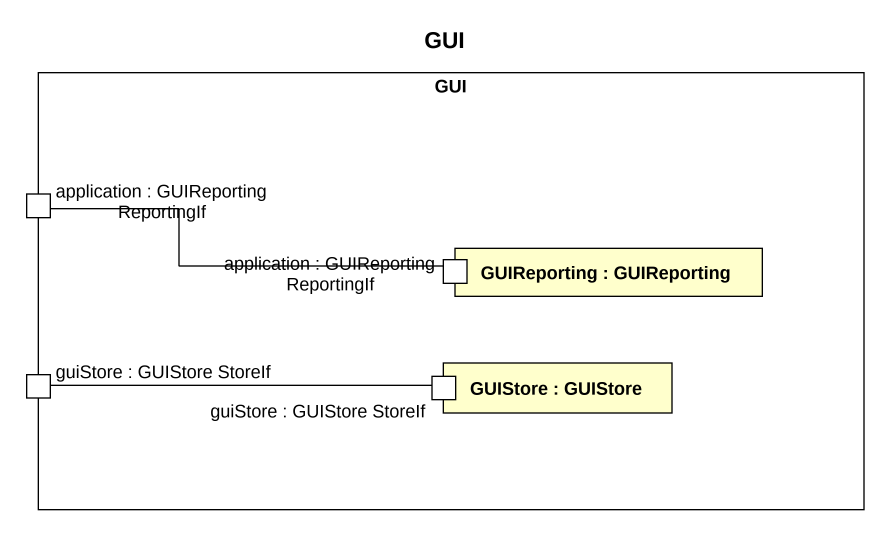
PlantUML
@startuml
title GUI
rectangle GUI {
  port "application : GUIReporting ReportingIf" as application_GUIReporting
  rectangle "GUIReporting : GUIReporting" as GUIReporting {
    port "application : GUIReporting ReportingIf" as application_GUIReporting_2
  }
  port "guiStore : GUIStore StoreIf" as guiStore_GUIStore_StoreIf
  rectangle "GUIStore : GUIStore" as GUIStore {
    port "guiStore : GUIStore StoreIf" as guiStore_GUIStore_StoreIf_2
  }
}
application_GUIReporting -right- application_GUIReporting_2
guiStore_GUIStore_StoreIf_2 -left- guiStore_GUIStore_StoreIf
@enduml
